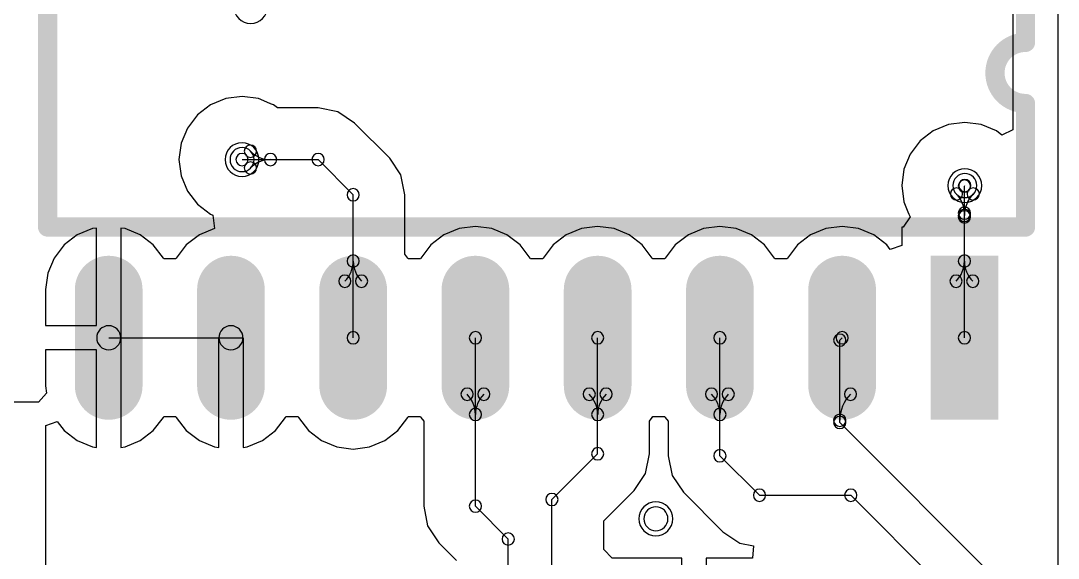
# Model space of a CAD drawing. Header units: inches. Extents: x 32166 to 66782, y 2386 to 7162.
# Drawn here: x 34125.61 to 34174.11, y 2985.24 to 3010.36 of the extents above; entities that cross this region are included whole.
import ezdxf

# ---------------------------------------------------------------- set-up
doc = ezdxf.new("R2010")
doc.units = ezdxf.units.IN
doc.header["$LTSCALE"] = 0.64311
doc.header["$MEASUREMENT"] = 0
for name, color, linetype in [('BOTTOMLAYER', 5, 'CONTINUOUS'), ('BOTTOMOVERLAY', 54, 'CONTINUOUS'), ('BOTTOMPASTE', 16, 'CONTINUOUS'), ('BOTTOMSOLDER', 6, 'CONTINUOUS'), ('KEEPOUTLAYER', 6, 'CONTINUOUS'), ('MULTILAYER', 9, 'CONTINUOUS')]:
    doc.layers.add(name, color=color, linetype=linetype)

msp = doc.modelspace()

# ---------------------------------------------------------------- linework, layer by layer
at = {"layer": 'BOTTOMLAYER'}
for p, q in [((34171.987, 3015.447), (34171.987, 3005.269)), ((34134.478, 3006.424), (34133.867, 3005.955)), ((34135.189, 3006.719), (34134.478, 3006.424)), ((34135.953, 3006.819), (34135.189, 3006.719)), ((34136.716, 3006.719), (34135.953, 3006.819)), ((34137.248, 3006.499), (34136.716, 3006.719)), ((34137.269, 3006.495), (34137.248, 3006.499)), ((34137.288, 3006.482), (34137.269, 3006.495)), ((34137.428, 3006.424), (34137.288, 3006.482)), ((34137.606, 3006.287), (34137.428, 3006.424)), ((34133.867, 3005.955), (34133.398, 3005.344)), ((34139.508, 3006.287), (34137.606, 3006.287)), ((34140.433, 3006.103), (34139.508, 3006.287)), ((34141.218, 3005.579), (34140.433, 3006.103)), ((34142.86, 3003.937), (34141.218, 3005.579)), ((34168.984, 3005.504), (34168.273, 3005.209)), ((34169.748, 3005.604), (34168.984, 3005.504)), ((34170.511, 3005.504), (34169.748, 3005.604)), ((34171.223, 3005.209), (34170.511, 3005.504)), ((34133.398, 3005.344), (34133.103, 3004.633)), ((34168.273, 3005.209), (34167.662, 3004.74)), ((34171.474, 3005.016), (34171.223, 3005.209)), ((34171.987, 3005.269), (34171.474, 3005.016)), ((34133.103, 3004.633), (34133.003, 3003.869)), ((34167.662, 3004.74), (34167.193, 3004.129)), ((34167.193, 3004.129), (34166.898, 3003.418)), ((34133.003, 3003.869), (34133.103, 3003.106)), ((34135.953, 3003.869), (34139.508, 3003.869)), ((34139.508, 3003.869), (34141.15, 3002.227)), ((34143.384, 3003.152), (34142.86, 3003.937)), ((34133.103, 3003.106), (34133.398, 3002.394)), ((34143.568, 3002.227), (34143.384, 3003.152)), ((34166.898, 3003.418), (34166.798, 3002.654)), ((34166.798, 3002.654), (34166.898, 3001.891)), ((34169.725, 3002.632), (34169.748, 3002.654)), ((34169.725, 2995.544), (34169.725, 3002.632)), ((34133.398, 3002.394), (34133.867, 3001.783)), ((34141.15, 2995.544), (34141.15, 3002.227)), ((34143.568, 2999.448), (34143.568, 3002.227)), ((34133.867, 3001.783), (34134.478, 3001.314)), ((34166.898, 3001.891), (34167.118, 3001.359)), ((34134.478, 3001.314), (34134.59, 3001.268)), ((34134.59, 3001.268), (34134.672, 3000.644)), ((34167.186, 3001.194), (34166.869, 3000.719)), ((34167.118, 3001.359), (34167.122, 3001.338)), ((34167.122, 3001.338), (34167.135, 3001.319)), ((34167.135, 3001.319), (34167.186, 3001.194)), ((34169.725, 2995.544), (34169.725, 3001.192)), ((34128.957, 3000.644), (34128.245, 3000.349)), ((34129.149, 3000.669), (34128.957, 3000.644)), ((34129.149, 2996.116), (34129.149, 3000.669)), ((34130.484, 3000.644), (34130.292, 3000.669)), ((34130.292, 3000.669), (34130.292, 2995.543)), ((34131.195, 3000.349), (34130.484, 3000.644)), ((34134.672, 3000.644), (34133.96, 3000.349)), ((34146.102, 3000.644), (34145.39, 3000.349)), ((34146.865, 3000.744), (34146.102, 3000.644)), ((34147.629, 3000.644), (34146.865, 3000.744)), ((34148.34, 3000.349), (34147.629, 3000.644)), ((34151.817, 3000.644), (34151.105, 3000.349)), ((34152.58, 3000.744), (34151.817, 3000.644)), ((34153.344, 3000.644), (34152.58, 3000.744)), ((34154.055, 3000.349), (34153.344, 3000.644)), ((34157.532, 3000.644), (34156.82, 3000.349)), ((34158.295, 3000.744), (34157.532, 3000.644)), ((34159.059, 3000.644), (34158.295, 3000.744)), ((34159.77, 3000.349), (34159.059, 3000.644)), ((34163.247, 3000.644), (34162.535, 3000.349)), ((34164.01, 3000.744), (34163.247, 3000.644)), ((34164.774, 3000.644), (34164.01, 3000.744)), ((34165.485, 3000.349), (34164.774, 3000.644)), ((34166.869, 3000.719), (34166.8, 3000.719)), ((34166.8, 3000.719), (34166.8, 2999.852)), ((34128.245, 3000.349), (34127.634, 2999.88)), ((34131.806, 2999.88), (34131.195, 3000.349)), ((34133.96, 3000.349), (34133.349, 2999.88)), ((34145.39, 3000.349), (34144.779, 2999.88)), ((34148.951, 2999.88), (34148.34, 3000.349)), ((34151.105, 3000.349), (34150.494, 2999.88)), ((34154.666, 2999.88), (34154.055, 3000.349)), ((34156.82, 3000.349), (34156.209, 2999.88)), ((34160.381, 2999.88), (34159.77, 3000.349)), ((34162.535, 3000.349), (34161.924, 2999.88)), ((34166.096, 2999.88), (34165.485, 3000.349)), ((34127.634, 2999.88), (34127.165, 2999.269)), ((34132.275, 2999.269), (34131.806, 2999.88)), ((34133.349, 2999.88), (34132.88, 2999.269)), ((34144.779, 2999.88), (34144.31, 2999.269)), ((34149.42, 2999.269), (34148.951, 2999.88)), ((34150.494, 2999.88), (34150.025, 2999.269)), ((34155.135, 2999.269), (34154.666, 2999.88)), ((34156.209, 2999.88), (34155.74, 2999.269)), ((34160.85, 2999.269), (34160.381, 2999.88)), ((34161.924, 2999.88), (34161.455, 2999.269)), ((34166.259, 2999.668), (34166.096, 2999.88)), ((34166.8, 2999.852), (34166.259, 2999.668)), ((34127.165, 2999.269), (34126.871, 2998.558)), ((34132.292, 2999.229), (34132.275, 2999.269)), ((34132.864, 2999.229), (34132.292, 2999.229)), ((34132.88, 2999.269), (34132.864, 2999.229)), ((34143.705, 2999.269), (34143.568, 2999.448)), ((34143.722, 2999.229), (34143.705, 2999.269)), ((34144.294, 2999.229), (34143.722, 2999.229)), ((34144.31, 2999.269), (34144.294, 2999.229)), ((34149.437, 2999.229), (34149.42, 2999.269)), ((34150.009, 2999.229), (34149.437, 2999.229)), ((34150.025, 2999.269), (34150.009, 2999.229)), ((34155.152, 2999.229), (34155.135, 2999.269)), ((34155.724, 2999.229), (34155.152, 2999.229)), ((34155.74, 2999.269), (34155.724, 2999.229)), ((34160.867, 2999.229), (34160.85, 2999.269)), ((34161.439, 2999.229), (34160.867, 2999.229)), ((34161.455, 2999.269), (34161.439, 2999.229)), ((34126.871, 2998.558), (34126.77, 2997.794)), ((34126.77, 2997.794), (34126.77, 2996.116)), ((34126.77, 2996.116), (34129.149, 2996.116)), ((34129.72, 2995.544), (34135.435, 2995.544)), ((34130.292, 2995.543), (34130.292, 2990.419)), ((34134.864, 2990.419), (34134.864, 2995.545)), ((34134.864, 2995.545), (34136.007, 2995.545)), ((34136.007, 2995.545), (34136.007, 2990.419)), ((34146.865, 2987.674), (34146.865, 2995.544)), ((34152.58, 2990.122), (34152.58, 2995.544)), ((34158.295, 2990.032), (34158.295, 2995.544)), ((34163.898, 2995.432), (34164.01, 2995.544)), ((34163.898, 2991.584), (34163.898, 2995.432)), ((34129.149, 2994.973), (34126.77, 2994.973)), ((34126.77, 2994.973), (34126.77, 2993.294)), ((34129.149, 2990.419), (34129.149, 2994.973)), ((34126.77, 2993.294), (34126.814, 2992.959)), ((34126.814, 2992.959), (34126.437, 2992.529)), ((34126.437, 2992.529), (34109.133, 2992.529)), ((34132.275, 2991.819), (34132.292, 2991.86)), ((34132.292, 2991.86), (34132.864, 2991.86)), ((34132.864, 2991.86), (34132.88, 2991.819)), ((34137.99, 2991.819), (34138.007, 2991.86)), ((34138.007, 2991.86), (34138.579, 2991.86)), ((34138.579, 2991.86), (34138.595, 2991.819)), ((34143.705, 2991.819), (34143.722, 2991.86)), ((34143.722, 2991.86), (34144.294, 2991.86)), ((34144.294, 2991.86), (34144.31, 2991.819)), ((34155.135, 2991.819), (34155.152, 2991.86)), ((34155.152, 2991.86), (34155.724, 2991.86)), ((34155.724, 2991.86), (34155.74, 2991.819)), ((34126.773, 2991.442), (34127.314, 2991.625)), ((34126.773, 2954.234), (34126.773, 2991.442)), ((34127.314, 2991.625), (34127.634, 2991.208)), ((34131.806, 2991.208), (34132.275, 2991.819)), ((34132.88, 2991.819), (34133.349, 2991.208)), ((34137.521, 2991.208), (34137.99, 2991.819)), ((34138.595, 2991.819), (34139.064, 2991.208)), ((34143.236, 2991.208), (34143.705, 2991.819)), ((34144.31, 2991.819), (34144.447, 2991.641)), ((34144.447, 2991.641), (34144.447, 2987.674)), ((34154.998, 2991.641), (34155.135, 2991.819)), ((34154.998, 2990.122), (34154.998, 2991.641)), ((34155.74, 2991.819), (34155.877, 2991.641)), ((34155.877, 2991.641), (34155.877, 2990.032)), ((34163.898, 2991.584), (34171.638, 2983.844)), ((34127.634, 2991.208), (34128.245, 2990.739)), ((34131.195, 2990.739), (34131.806, 2991.208)), ((34133.349, 2991.208), (34133.96, 2990.739)), ((34136.91, 2990.739), (34137.521, 2991.208)), ((34139.064, 2991.208), (34139.675, 2990.739)), ((34142.625, 2990.739), (34143.236, 2991.208)), ((34128.245, 2990.739), (34128.957, 2990.445)), ((34128.957, 2990.445), (34129.149, 2990.419)), ((34130.292, 2990.419), (34130.484, 2990.445)), ((34130.484, 2990.445), (34131.195, 2990.739)), ((34133.96, 2990.739), (34134.672, 2990.445)), ((34134.672, 2990.445), (34134.864, 2990.419)), ((34136.007, 2990.419), (34136.199, 2990.445)), ((34136.199, 2990.445), (34136.91, 2990.739)), ((34139.675, 2990.739), (34140.387, 2990.445)), ((34140.387, 2990.445), (34141.15, 2990.344)), ((34141.15, 2990.344), (34141.914, 2990.445)), ((34141.914, 2990.445), (34142.625, 2990.739)), ((34150.443, 2987.984), (34152.58, 2990.122)), ((34154.814, 2989.196), (34154.998, 2990.122)), ((34155.877, 2990.032), (34156.061, 2989.106)), ((34158.295, 2990.032), (34160.145, 2988.182)), ((34154.29, 2988.412), (34154.814, 2989.196)), ((34156.061, 2989.106), (34156.586, 2988.322)), ((34150.443, 2970.029), (34150.443, 2987.984)), ((34152.861, 2986.983), (34154.29, 2988.412)), ((34156.586, 2988.322), (34158.435, 2986.472)), ((34160.145, 2988.182), (34164.411, 2988.182)), ((34164.411, 2988.182), (34169.595, 2982.998)), ((34144.447, 2987.674), (34144.447, 2987.674)), ((34144.447, 2987.674), (34144.447, 2987.674)), ((34144.447, 2987.674), (34144.631, 2986.748)), ((34146.865, 2987.674), (34148.4, 2986.139)), ((34152.861, 2985.655), (34152.861, 2986.983)), ((34144.631, 2986.748), (34145.156, 2985.964)), ((34148.4, 2974.691), (34148.4, 2986.139)), ((34158.435, 2986.472), (34159.22, 2985.948)), ((34145.156, 2985.964), (34145.982, 2985.138)), ((34153.265, 2985.25), (34152.861, 2985.655)), ((34159.22, 2985.948), (34159.868, 2985.819)), ((34159.868, 2985.819), (34159.812, 2985.25)), ((34153.282, 2985.25), (34153.265, 2985.25)), ((34156.511, 2985.25), (34153.282, 2985.25)), ((34153.282, 2985.25), (34153.282, 2985.25)), ((34156.511, 2981.449), (34156.511, 2985.25)), ((34159.812, 2985.25), (34157.654, 2985.25)), ((34157.654, 2985.25), (34157.654, 2981.449))]:
    msp.add_line(p, q, dxfattribs=at)
at = {"layer": 'BOTTOMLAYER', "const_width": 2.25}
for points in [[(34129.72, 2997.794), (34129.72, 2993.294)], [(34135.435, 2997.794), (34135.435, 2993.294)], [(34141.15, 2997.794), (34141.15, 2993.294)], [(34146.865, 2997.794), (34146.865, 2993.294)], [(34152.58, 2997.794), (34152.58, 2993.294)], [(34158.295, 2997.794), (34158.295, 2993.294)], [(34164.01, 2997.794), (34164.01, 2993.294)]]:
    msp.add_lwpolyline(points, dxfattribs=at)
at = {"layer": 'BOTTOMLAYER', "const_width": 1.125}
for points in [[(34129.72, 2997.232, 1), (34129.72, 2998.357, 1)], [(34135.435, 2997.232, 1), (34135.435, 2998.357, 1)], [(34141.15, 2997.232, 1), (34141.15, 2998.357, 1)], [(34146.865, 2997.232, 1), (34146.865, 2998.357, 1)], [(34152.58, 2997.232, 1), (34152.58, 2998.357, 1)], [(34158.295, 2997.232, 1), (34158.295, 2998.357, 1)], [(34164.01, 2997.232, 1), (34164.01, 2998.357, 1)], [(34129.72, 2992.732, 1), (34129.72, 2993.857, 1)], [(34135.435, 2992.732, 1), (34135.435, 2993.857, 1)], [(34141.15, 2992.732, 1), (34141.15, 2993.857, 1)], [(34146.865, 2992.732, 1), (34146.865, 2993.857, 1)], [(34152.58, 2992.732, 1), (34152.58, 2993.857, 1)], [(34158.295, 2992.732, 1), (34158.295, 2993.857, 1)], [(34164.01, 2992.732, 1), (34164.01, 2993.857, 1)]]:
    msp.add_lwpolyline(points, format="xyb", close=True, dxfattribs=at)
at = {"layer": 'BOTTOMLAYER'}
for centre, radius, start, end in [((34136.344, 3004.261), 0.286, 0, 180), ((34135.953, 3003.869), 0.562, 0, 180), ((34135.953, 3003.869), 0.286, 0, 180), ((34136.344, 3004.261), 0.286, 180, 0), ((34137.289, 3005.206), 1.336, 224.9996, 269.9996), ((34137.289, 3003.869), 0.286, 0, 180), ((34137.289, 3003.869), 0.286, 0, 180), ((34139.508, 3003.869), 0.286, 0, 180), ((34139.508, 3003.869), 0.286, 0, 180), ((34135.953, 3003.869), 0.562, 180, 0), ((34135.953, 3003.869), 0.286, 180, 0), ((34136.344, 3003.478), 0.286, 0, 180), ((34136.344, 3003.478), 0.286, 180, 0), ((34137.289, 3002.533), 1.336, 90.0004, 135.0004), ((34137.289, 3003.869), 0.286, 180, 0), ((34137.289, 3003.869), 0.286, 180, 0), ((34139.508, 3003.869), 0.286, 180, 0), ((34139.508, 3003.869), 0.286, 180, 0), ((34169.748, 3002.654), 0.562, 0, 180), ((34141.15, 3002.227), 0.286, 0, 180), ((34141.15, 3002.227), 0.286, 0, 180), ((34169.356, 3002.263), 0.286, 0, 180), ((34169.356, 3002.263), 0.286, 0, 180), ((34169.748, 3002.654), 0.562, 180, 0), ((34169.725, 3002.632), 0.286, 0, 180), ((34169.725, 3002.632), 0.286, 0, 180), ((34169.725, 3002.632), 0.286, 180, 0), ((34169.725, 3002.632), 0.286, 180, 0), ((34169.748, 3002.654), 0.286, 0, 180), ((34169.748, 3002.654), 0.286, 180, 0), ((34170.139, 3002.263), 0.286, 0, 180), ((34170.139, 3002.263), 0.286, 0, 180), ((34141.15, 3002.227), 0.286, 180, 0), ((34141.15, 3002.227), 0.286, 180, 0), ((34169.356, 3002.263), 0.286, 180, 0), ((34169.356, 3002.263), 0.286, 180, 0), ((34168.466, 3001.372), 1.259, 0.0003, 45.0003), ((34168.466, 3001.372), 1.259, 0.0003, 45.0003), ((34171.138, 3001.264), 1.413, 134.9996, 179.9996), ((34171.138, 3001.264), 1.413, 134.9996, 179.9996), ((34170.139, 3002.263), 0.286, 180, 0), ((34170.139, 3002.263), 0.286, 180, 0), ((34169.725, 3001.372), 0.286, 0, 180), ((34169.725, 3001.372), 0.286, 0, 180), ((34169.725, 3001.264), 0.286, 0, 180), ((34169.725, 3001.264), 0.286, 0, 180), ((34169.725, 3001.192), 0.286, 0, 180), ((34169.725, 3001.372), 0.286, 180, 0), ((34169.725, 3001.372), 0.286, 180, 0), ((34169.725, 3001.264), 0.286, 180, 0), ((34169.725, 3001.264), 0.286, 180, 0), ((34169.725, 3001.192), 0.286, 180, 0), ((34139.814, 2999.131), 1.336, 314.9996, 359.9996), ((34141.15, 2999.131), 0.286, 0, 180), ((34141.15, 2999.131), 0.286, 0, 180), ((34141.15, 2999.131), 0.286, 180, 0), ((34141.15, 2999.131), 0.286, 180, 0), ((34142.487, 2999.131), 1.336, 180.0004, 225.0004), ((34168.389, 2999.131), 1.336, 314.9996, 359.9996), ((34168.389, 2999.131), 1.336, 314.9996, 359.9996), ((34169.725, 2999.131), 0.286, 0, 180), ((34169.725, 2999.131), 0.286, 0, 180), ((34169.725, 2999.131), 0.286, 0, 180), ((34169.725, 2999.131), 0.286, 0, 180), ((34169.725, 2999.131), 0.286, 180, 0), ((34169.725, 2999.131), 0.286, 180, 0), ((34169.725, 2999.131), 0.286, 180, 0), ((34169.725, 2999.131), 0.286, 180, 0), ((34171.062, 2999.131), 1.336, 180.0004, 225.0004), ((34171.062, 2999.131), 1.336, 180.0004, 225.0004), ((34140.759, 2998.186), 0.286, 0, 180), ((34140.759, 2998.186), 0.286, 180, 0), ((34141.542, 2998.186), 0.286, 0, 180), ((34141.542, 2998.186), 0.286, 180, 0), ((34169.334, 2998.186), 0.286, 0, 180), ((34169.334, 2998.186), 0.286, 0, 180), ((34169.334, 2998.186), 0.286, 180, 0), ((34169.334, 2998.186), 0.286, 180, 0), ((34170.117, 2998.186), 0.286, 0, 180), ((34170.117, 2998.186), 0.286, 0, 180), ((34170.117, 2998.186), 0.286, 180, 0), ((34170.117, 2998.186), 0.286, 180, 0), ((34129.72, 2995.544), 0.562, 0, 180), ((34135.435, 2995.544), 0.562, 0, 180), ((34141.15, 2995.544), 0.286, 0, 180), ((34146.865, 2995.544), 0.286, 0, 180), ((34152.58, 2995.544), 0.286, 0, 180), ((34158.295, 2995.544), 0.286, 0, 180), ((34163.898, 2995.432), 0.286, 0, 180), ((34163.898, 2995.432), 0.286, 0, 180), ((34164.01, 2995.544), 0.286, 0, 180), ((34169.725, 2995.544), 0.286, 0, 180), ((34169.725, 2995.544), 0.286, 0, 180), ((34129.72, 2995.544), 0.562, 180, 0), ((34135.435, 2995.544), 0.562, 180, 0), ((34141.15, 2995.544), 0.286, 180, 0), ((34146.865, 2995.544), 0.286, 180, 0), ((34152.58, 2995.544), 0.286, 180, 0), ((34158.295, 2995.544), 0.286, 180, 0), ((34163.898, 2995.432), 0.286, 180, 0), ((34163.898, 2995.432), 0.286, 180, 0), ((34164.01, 2995.544), 0.286, 180, 0), ((34169.725, 2995.544), 0.286, 180, 0), ((34169.725, 2995.544), 0.286, 180, 0), ((34146.474, 2992.903), 0.286, 0, 180), ((34146.474, 2992.903), 0.286, 180, 0), ((34145.529, 2991.958), 1.336, 0.0004, 45.0004), ((34148.202, 2991.958), 1.336, 134.9996, 179.9996), ((34147.257, 2992.903), 0.286, 0, 180), ((34147.257, 2992.903), 0.286, 180, 0), ((34152.189, 2992.903), 0.286, 0, 180), ((34152.189, 2992.903), 0.286, 180, 0), ((34151.244, 2991.958), 1.336, 0.0004, 45.0004), ((34153.917, 2991.958), 1.336, 134.9996, 179.9996), ((34152.972, 2992.903), 0.286, 0, 180), ((34152.972, 2992.903), 0.286, 180, 0), ((34157.904, 2992.903), 0.286, 0, 180), ((34157.904, 2992.903), 0.286, 180, 0), ((34156.959, 2991.958), 1.336, 0.0004, 45.0004), ((34159.632, 2991.958), 1.336, 134.9996, 179.9996), ((34158.687, 2992.903), 0.286, 0, 180), ((34158.687, 2992.903), 0.286, 180, 0), ((34165.618, 2991.686), 1.72, 134.9997, 179.9997), ((34164.402, 2992.903), 0.286, 0, 180), ((34164.402, 2992.903), 0.286, 180, 0), ((34146.865, 2991.958), 0.286, 0, 180), ((34146.865, 2991.958), 0.286, 0, 180), ((34146.865, 2991.958), 0.286, 180, 0), ((34146.865, 2991.958), 0.286, 180, 0), ((34152.58, 2991.958), 0.286, 0, 180), ((34152.58, 2991.958), 0.286, 0, 180), ((34152.58, 2991.958), 0.286, 180, 0), ((34152.58, 2991.958), 0.286, 180, 0), ((34158.295, 2991.958), 0.286, 0, 180), ((34158.295, 2991.958), 0.286, 0, 180), ((34158.295, 2991.958), 0.286, 180, 0), ((34158.295, 2991.958), 0.286, 180, 0), ((34163.898, 2991.686), 0.286, 0, 180), ((34163.898, 2991.584), 0.286, 0, 180), ((34163.898, 2991.584), 0.286, 0, 180), ((34163.898, 2991.686), 0.286, 180, 0), ((34163.898, 2991.584), 0.286, 180, 0), ((34163.898, 2991.584), 0.286, 180, 0), ((34152.58, 2990.122), 0.286, 0, 180), ((34152.58, 2990.122), 0.286, 0, 180), ((34152.58, 2990.122), 0.286, 180, 0), ((34152.58, 2990.122), 0.286, 180, 0), ((34158.295, 2990.032), 0.286, 0, 180), ((34158.295, 2990.032), 0.286, 0, 180), ((34158.295, 2990.032), 0.286, 180, 0), ((34158.295, 2990.032), 0.286, 180, 0), ((34160.145, 2988.182), 0.286, 0, 180), ((34160.145, 2988.182), 0.286, 0, 180), ((34164.411, 2988.182), 0.286, 0, 180), ((34164.411, 2988.182), 0.286, 0, 180), ((34146.865, 2987.674), 0.286, 0, 180), ((34146.865, 2987.674), 0.286, 0, 180), ((34150.443, 2987.984), 0.286, 0, 180), ((34150.443, 2987.984), 0.286, 0, 180), ((34150.443, 2987.984), 0.286, 180, 0), ((34150.443, 2987.984), 0.286, 180, 0), ((34160.145, 2988.182), 0.286, 180, 0), ((34160.145, 2988.182), 0.286, 180, 0), ((34164.411, 2988.182), 0.286, 180, 0), ((34164.411, 2988.182), 0.286, 180, 0), ((34146.865, 2987.674), 0.286, 180, 0), ((34146.865, 2987.674), 0.286, 180, 0), ((34155.303, 2987.084), 0.562, 0, 180), ((34155.303, 2987.084), 0.562, 180, 0), ((34148.4, 2986.139), 0.286, 0, 180), ((34148.4, 2986.139), 0.286, 0, 180), ((34148.4, 2986.139), 0.286, 180, 0), ((34148.4, 2986.139), 0.286, 180, 0)]:
    msp.add_arc(centre, radius, start, end, dxfattribs=at)
msp.add_solid([(34170.85, 2992.169), (34170.85, 2998.919), (34168.6, 2992.169), (34168.6, 2998.919)], dxfattribs=at)
at = {"layer": 'BOTTOMOVERLAY', "const_width": 0.9}
for points in [[(34126.863, 3000.719), (34126.863, 3015.119)], [(34172.583, 3009.348), (34172.583, 3015.119)], [(34172.583, 3000.719), (34172.583, 3006.491)], [(34126.863, 3000.719), (34172.583, 3000.719)]]:
    msp.add_lwpolyline(points, dxfattribs=at)
msp.add_lwpolyline([(34172.583, 3006.491, -1), (34172.583, 3009.348)], format="xyb", dxfattribs=at)
at = {"layer": 'BOTTOMOVERLAY', "const_width": 0.45}
for points in [[(34172.583, 3009.123, 1), (34172.583, 3009.573, 1)], [(34172.583, 3009.123, 1), (34172.583, 3009.573, 1)], [(34172.583, 3006.266, 1), (34172.583, 3006.716, 1)], [(34172.583, 3006.266, 1), (34172.583, 3006.716, 1)], [(34126.863, 3000.494, 1), (34126.863, 3000.944, 1)], [(34126.863, 3000.494, 1), (34126.863, 3000.944, 1)], [(34172.583, 3000.494, 1), (34172.583, 3000.944, 1)], [(34172.583, 3000.494, 1), (34172.583, 3000.944, 1)]]:
    msp.add_lwpolyline(points, format="xyb", close=True, dxfattribs=at)
at = {"layer": 'BOTTOMPASTE', "const_width": 2.25}
for points in [[(34129.72, 2997.794), (34129.72, 2993.294)], [(34135.435, 2997.794), (34135.435, 2993.294)], [(34141.15, 2997.794), (34141.15, 2993.294)], [(34146.865, 2997.794), (34146.865, 2993.294)], [(34152.58, 2997.794), (34152.58, 2993.294)], [(34158.295, 2997.794), (34158.295, 2993.294)], [(34164.01, 2997.794), (34164.01, 2993.294)]]:
    msp.add_lwpolyline(points, dxfattribs=at)
at = {"layer": 'BOTTOMPASTE', "const_width": 1.125}
for points in [[(34129.72, 2997.232, 1), (34129.72, 2998.357, 1)], [(34135.435, 2997.232, 1), (34135.435, 2998.357, 1)], [(34141.15, 2997.232, 1), (34141.15, 2998.357, 1)], [(34146.865, 2997.232, 1), (34146.865, 2998.357, 1)], [(34152.58, 2997.232, 1), (34152.58, 2998.357, 1)], [(34158.295, 2997.232, 1), (34158.295, 2998.357, 1)], [(34164.01, 2997.232, 1), (34164.01, 2998.357, 1)], [(34129.72, 2992.732, 1), (34129.72, 2993.857, 1)], [(34135.435, 2992.732, 1), (34135.435, 2993.857, 1)], [(34141.15, 2992.732, 1), (34141.15, 2993.857, 1)], [(34146.865, 2992.732, 1), (34146.865, 2993.857, 1)], [(34152.58, 2992.732, 1), (34152.58, 2993.857, 1)], [(34158.295, 2992.732, 1), (34158.295, 2993.857, 1)], [(34164.01, 2992.732, 1), (34164.01, 2993.857, 1)]]:
    msp.add_lwpolyline(points, format="xyb", close=True, dxfattribs=at)
at = {"layer": 'BOTTOMPASTE'}
msp.add_solid([(34170.85, 2992.169), (34170.85, 2998.919), (34168.6, 2992.169), (34168.6, 2998.919)], dxfattribs=at)
at = {"layer": 'BOTTOMSOLDER', "const_width": 3.164}
for points in [[(34129.72, 2997.794), (34129.72, 2993.294)], [(34135.435, 2997.794), (34135.435, 2993.294)], [(34141.15, 2997.794), (34141.15, 2993.294)], [(34146.865, 2997.794), (34146.865, 2993.294)], [(34152.58, 2997.794), (34152.58, 2993.294)], [(34158.295, 2997.794), (34158.295, 2993.294)], [(34164.01, 2997.794), (34164.01, 2993.294)]]:
    msp.add_lwpolyline(points, dxfattribs=at)
at = {"layer": 'BOTTOMSOLDER', "const_width": 1.582}
for points in [[(34129.72, 2997.003, 1), (34129.72, 2998.585, 1)], [(34135.435, 2997.003, 1), (34135.435, 2998.585, 1)], [(34141.15, 2997.003, 1), (34141.15, 2998.585, 1)], [(34146.865, 2997.003, 1), (34146.865, 2998.585, 1)], [(34152.58, 2997.003, 1), (34152.58, 2998.585, 1)], [(34158.295, 2997.003, 1), (34158.295, 2998.585, 1)], [(34164.01, 2997.003, 1), (34164.01, 2998.585, 1)], [(34129.72, 2992.503, 1), (34129.72, 2994.085, 1)], [(34135.435, 2992.503, 1), (34135.435, 2994.085, 1)], [(34141.15, 2992.503, 1), (34141.15, 2994.085, 1)], [(34146.865, 2992.503, 1), (34146.865, 2994.085, 1)], [(34152.58, 2992.503, 1), (34152.58, 2994.085, 1)], [(34158.295, 2992.503, 1), (34158.295, 2994.085, 1)], [(34164.01, 2992.503, 1), (34164.01, 2994.085, 1)]]:
    msp.add_lwpolyline(points, format="xyb", close=True, dxfattribs=at)
at = {"layer": 'BOTTOMSOLDER'}
for centre, start, end in [((34136.358, 3011.024), 180, 0), ((34135.953, 3003.869), 0, 180), ((34135.953, 3003.869), 180, 0), ((34169.748, 3002.654), 0, 180), ((34169.748, 3002.654), 180, 0), ((34155.303, 2987.084), 0, 180), ((34155.303, 2987.084), 180, 0)]:
    msp.add_arc(centre, 0.791, start, end, dxfattribs=at)
msp.add_solid([(34171.307, 2991.712), (34171.307, 2999.376), (34168.143, 2991.712), (34168.143, 2999.376)], dxfattribs=at)
at = {"layer": 'KEEPOUTLAYER'}
msp.add_line((34174.114, 2886.554), (34174.114, 3093.554), dxfattribs=at)
at = {"layer": 'MULTILAYER'}
for centre, start, end in [((34135.953, 3003.869), 0, 180), ((34135.953, 3003.869), 180, 0), ((34169.748, 3002.654), 0, 180), ((34169.748, 3002.654), 180, 0), ((34155.303, 2987.084), 0, 180), ((34155.303, 2987.084), 180, 0)]:
    msp.add_arc(centre, 0.562, start, end, dxfattribs=at)

doc.saveas('drawing.dxf')
